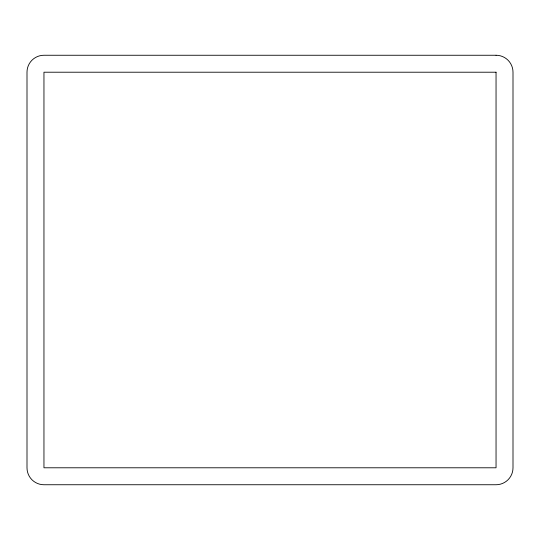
<?xml version="1.0" encoding="UTF-8"?>
<svg xmlns="http://www.w3.org/2000/svg" width="540" height="540" viewBox="0 0 540 540"><rect width="100%" height="100%" fill="white"/><g stroke="black" fill="none" stroke-linecap="round" stroke-linejoin="round"><path stroke-width="0.81" d="M496.044 55.256L43.956 55.256A16.956 16.956 0 0 0 27 72.212L27 467.788A16.956 16.956 0 0 0 43.956 484.745L496.044 484.745A16.956 16.956 0 0 0 513 467.788L513 72.212A16.956 16.956 0 0 0 496.044 55.256M496.044 72.212L43.956 72.212L43.956 467.788L496.044 467.788L496.044 72.212"/></g></svg>
